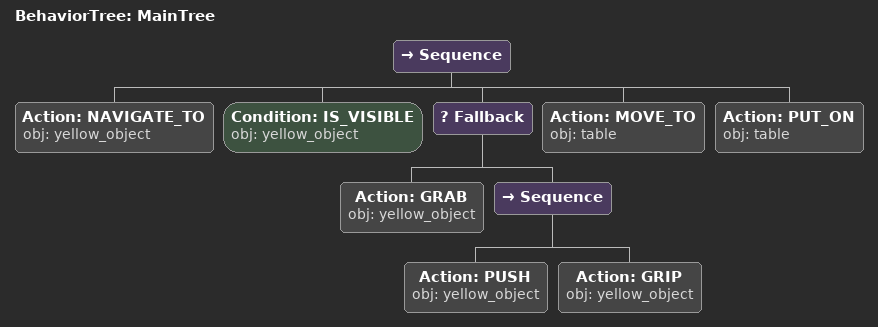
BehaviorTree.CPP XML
<root main_tree_to_execute="MainTree">
  <BehaviorTree ID="MainTree">
    <Sequence>
      <!-- Navigate to yellow_object -->
      <Action ID="NAVIGATE_TO" obj="yellow_object" />
      <!-- Check yellow_object is visible before GRASP -->
      <Condition ID="IS_VISIBLE" obj="yellow_object" />
      <!-- Fallback: if GRASP yellow_object fails, try alternative to reposition -->
      <Fallback>
        <!-- Grasp yellow_object -->
        <Action ID="GRAB" obj="yellow_object" />
        <Sequence>
          <!-- Push yellow_object forward toward front edge of table -->
          <Action ID="PUSH" obj="yellow_object" />
          <!-- Grasp yellow_object -->
          <Action ID="GRIP" obj="yellow_object" />
        </Sequence>
      </Fallback>
      <!-- Grab yellow_object -->
      <Action ID="MOVE_TO" obj="table" />
      <!-- Place on table -->
      <Action ID="PUT_ON" obj="table" />
    </Sequence>
  </BehaviorTree>
</root>
